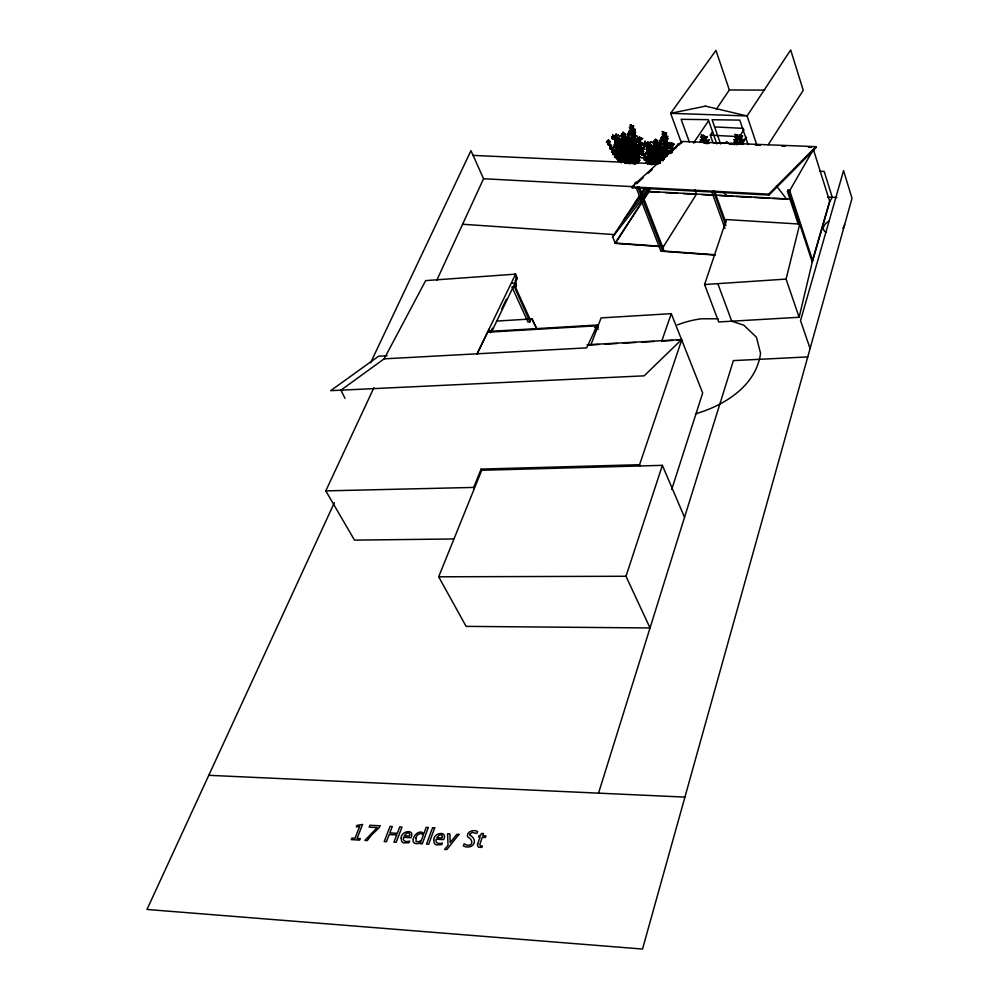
<?xml version="1.0" encoding="UTF-8"?>
<svg xmlns="http://www.w3.org/2000/svg" width="999" height="999" viewBox="0 0 999 999"><rect width="100%" height="100%" fill="white"/><g stroke="black" fill="none" stroke-linecap="round" stroke-linejoin="round"><path stroke-width="1.5" d="M617.27 155.669C616.433 151.049 620.054 157.555 618.219 157.293L617.719 156.593M630.019 151.998L629.795 154.558L627.909 153.983L627.36 154.907L630.556 162.924M667.095 155.27L667.195 153.809L664.347 156.381L663.486 158.928L664.085 156.331L664.76 155.944L664.51 158.017L666.558 155.657M633.054 153.746L630.769 155.145L631.256 149.388L630.606 149.313M652.122 160.377L651.36 161.601C646.066 157.592 648.638 146.216 647.102 151.761C644.33 149.625 651.585 160.315 652.572 163.249L651.223 163.099M631.855 147.29L630.631 148.339L631.206 146.728L632.13 146.865L631.93 147.977L630.494 147.49L629.37 148.714L631.705 147.877L633.391 145.529L634.115 146.066L633.803 145.267M622.951 155.544L623.001 154.283L623.813 154.82L622.489 155.782L623.326 152.672L622.802 155.182M622.901 161.164L622.852 160.165L622.852 160.939C621.99 162.825 615.284 154.071 614.909 153.484M667.157 155.682L666.907 150.125L667.981 147.889C671.316 148.564 666.408 147.74 666.42 149.6L666.47 150.387M625.711 141.658L625.324 142.57L626.748 141.995L625.087 141.121L624.924 143.819M636.9 149.438C637.924 148.676 637.275 145.03 636.276 147.228M651.51 163.162L651.585 162.013L650.948 163.274M655.332 153.222L656.543 153.809L656.668 153.072L657.454 155.819L656.867 152.622M667.232 155.669L667.906 150.487L666.683 150.162M630.943 153.072L631.206 150.587L630.856 151.261M618.881 159.066L617.857 160.427L618.169 158.167L619.605 158.504L619.305 159.465M616.907 155.095L615.721 156.194C613.349 157.892 619.417 158.004 617.719 156.306L614.984 154.533L614.21 151.786L616.907 155.095L615.921 153.209M623.214 146.441L622.951 150.3L623.963 145.217C630.032 144.243 615.721 150.212 622.964 146.316L622.202 143.007M623.613 158.292L623.826 159.241L624.325 157.83L620.978 158.267L622.514 156.393L624.1 157.592M622.19 143.656L623.201 142.969L622.777 141.758L622.19 144.38L621.815 143.057L623.351 141.071L622.414 142.757M632.379 163.287L633.428 160.989L632.692 162.213M633.016 149.201L632.929 148.114L631.555 149.4L634.14 149.862L632.504 147.39L634.203 154.208L634.939 153.097L634.34 149.838L635.127 137.013L632.517 127.123L635.127 137.013L634.365 148.676M624.487 145.492L624.35 147.253L622.427 142.832M648.651 161.064L649.313 159.216L649.562 161.014M630.931 157.018L630.893 157.805L631.705 157.505M615.721 152.997L615.759 151.798L615.009 153.047M657.604 153.047L656.88 153.346M635.651 158.154L637.936 156.031L639.123 143.232L640.509 138.636L638.074 156.069L635.826 158.179M619.88 143.244L627.434 160.489L625.986 160.677L626.685 159.278M626.498 159.403L613.361 137.125L626.535 159.228L627.01 158.067M635.264 157.605L635.514 155.282M639.023 154.258L637.15 155.794L637.499 156.818L637.924 156.294L636.625 155.694L634.989 156.855L637.437 156.893L639.36 154.383M634.215 151.91L636.763 150.812L634.652 151.299M661.363 157.055L661.251 158.466L659.502 158.329M627.747 162.475L627.697 161.239L626.81 162.8L627.672 163.212L628.234 161.888L629.47 163.499M621.69 158.366L621.79 157.03M634.39 160.739L634.153 163.811L633.304 161.963L634.19 161.701L635.339 163.761M634.353 163.848L634.59 160.777M621.515 159.291L622.352 156.593L622.464 160.252L621.515 159.291L620.928 160.127L623.376 161.776L620.791 158.429M633.441 154.133L635.177 152.56L633.441 154.133L633.141 156.681L626.011 149.375M630.731 146.191L629.657 145.205L629.632 146.453L630.094 147.04L630.731 146.191L624.387 134.203L630.993 146.216M640.147 144.218L640.559 142.195L637.974 162.475L636.613 150.774L637.237 158.341M625.649 143.669L625.736 142.782M653.171 163.749L653.221 161.551L654.507 162.35M665.272 155.419C667.082 148.764 662.936 136.401 663.511 132.268C662.787 138.824 667.257 148.464 665.709 156.131M633.428 158.029L631.081 159.478L631.668 158.704L633.816 158.891L631.917 159.49L632.142 160.652L633.428 159.216M634.964 163.549L635.489 162.575M618.206 155.682L618.294 154.383L617.182 156.031C618.493 158.729 618.431 151.823 617.27 154.52L617.32 155.357M621.178 142.82L620.679 146.054L620.292 143.381M626.873 150.1L626.073 150.837M627.072 159.39L626.922 156.806L625.736 159.141L626.685 160.402M652.097 158.366C652.709 154.208 653.309 161.426 651.523 158.179A1.773 1.436 87.8 0 1 653.184 157.293L654.083 158.366L652.871 158.454M621.49 162.537L622.602 160.777L623.863 160.926L623.051 161.314M631.58 162.3L632.417 160.377L631.393 162.025M624.862 142.557L624.7 144.056M619.667 157.667L618.393 157.33L617.807 154.171L619.667 157.667L619.417 155.869M631.031 162.462C630.044 160.564 630.856 163.799 630.444 159.166L632.017 158.142M633.553 135.127L633.029 136.688L631.518 135.589L633.229 136.376L632.292 135.377L632.754 133.304M647.677 153.259L649.375 151.086L647.901 153.821M657.155 149.188L657.242 146.591L655.981 149.138L657.08 149.6L656.455 147.889L657.005 149.775M623.938 136.151L623.413 139.385L623.089 136.538M635.888 159.253L636.425 158.604L637.674 159.191L634.952 158.716L636.101 158.416L637.537 159.603L636.962 159.353M621.141 162.362L621.902 160.427L620.903 162.7M670.341 152.959L672.464 144.418L670.192 152.934M649.937 161.526L650.062 160.315L648.801 161.276M650.386 162.637L649.313 162.25M662.687 159.39L663.511 158.766L662.187 159.803M631.892 153.134L632.554 151.061M666.857 151.061L666.982 149.525L665.734 149.251L665.996 150.999L664.66 149.326L665.184 150.15M631.917 153.471L632.854 151.174M652.247 163.799L653.221 161.551A1.661 1.623 -69.8 0 0 651.698 163.024L653.92 162.6M655.044 149.363L653.621 147.502L655.057 149.288M619.88 143.194L619.605 144.843L619.155 143.357L620.267 142.145L619.88 143.194L618.094 141.895L619.755 143.769L626.66 159.078M655.144 144.618L653.596 144.281L654.969 143.943M659.265 160.302L660.114 158.816L660.189 160.389M637.961 162.437C642.07 159.378 634.802 152.947 639.073 157.392M633.279 153.784L633.803 151.386M737.549 143.644L739.847 141.496L737.287 143.369M655.319 143.781L655.769 141.808L654.457 143.756L655.032 145.18L655.119 144.53M634.003 158.379L631.892 156.893L634.228 157.667L634.765 155.881L633.803 155.832M631.643 146.99L630.519 149.475L630.931 146.416L632.979 147.415L634.402 146.329M655.144 152.81L654.57 155.944L654.47 153.047M635.476 155.12L634.103 157.53L632.717 157.53L633.116 156.294M634.49 153.921C635.876 149.7 634.952 138.599 634.989 143.569M660.289 160.851L658.004 154.046M658.541 154.483L658.241 156.006L657.779 155.457M703.246 139.435L703.308 140.709L705.194 138.162L703.908 138.661M799.125 317.27L786.063 279.096L799.737 224.076L726.41 219.568L704.595 284.528L718.693 321.953L799.125 317.27L812.249 262.113L829.757 201.611L832.242 197.265L824.175 171.466L819.517 171.254M627.072 149.126L627.747 146.653L626.723 147.477M634.39 153.983L635.277 144.206L634.989 145.292M633.89 151.411L632.654 156.431L626.823 151.423L627.622 152.822L628.221 151.611L625.936 149.525M619.954 142.632L621.865 141.646L622.09 139.748L619.567 142.495L619.842 143.819M666.158 154.271C667.769 148.951 668.169 134.003 663.636 132.392C668.069 138.199 668.094 147.215 666.096 154.221L666.608 154.183M670.566 151.811L668.481 150.999L670.466 152.123L672.901 150.812L671.128 151.336M625.599 149.35C622.989 151.149 627.834 149.538 628.096 146.791L626.86 147.29L627.622 151.698M660.314 162.949L658.553 160.14L657.454 161.738L659.615 159.603L661.4 160.015L659.065 160.602L655.519 151.673L655.906 149.875L655.681 151.948L656.518 152.922L655.531 151.935L660.526 162.849M623.501 138.724L623.314 139.373L622.002 138.474L623.351 138.137M635.289 162.8L635.227 159.765C632.704 157.705 631.131 140.772 626.361 145.404L625.399 147.003M628.908 163.486L630.269 163.062M636.513 150.125L635.439 152.835L635.064 152.198C633.416 149.9 637.524 153.709 635.052 151.261M618.868 159.39L618.593 160.827L619.368 159.228M629.907 153.259L629.108 153.796L630.094 153.684M812.587 260.24L829.657 201.261L813.373 149.45L814.235 149.488M635.751 163.761L635.439 159.665L629.308 145.18L630.282 143.531L632.504 143.544L629.682 144.093L629.333 145.529L626.922 144.505L628.958 144.268M660.439 146.041L660.014 147.627L659.652 146.491M634.178 154.608C628.346 151.586 636.013 152.497 634.715 155.769C633.99 155.707 639.872 157.592 634.627 155.782L633.666 154.37L636.625 152.148L635.239 153.996M625.711 147.802L626.311 146.091L628.034 145.08M632.991 149.35L635.127 149.675L631.93 148.476L632.629 151.224L633.678 152.51L634.028 151.786M636.5 162.437C637.824 158.716 633.066 163.287 637.062 163.299M812.249 262.113L789.098 191.733L813.373 149.45M598.538 793.144L733.391 360.614L807.754 356.918M798.076 223.739L787.499 191.658L787.961 190.135L789.56 190.222L812.699 260.589M633.728 138.561L633.004 138.898L632.192 136.763L633.553 137.675M648.051 161.189L647.602 158.666L647.215 160.364M653.558 162.525L653.933 161.326M633.865 158.391L632.317 158.766L633.503 157.705L634.914 158.379L632.592 158.991C636.863 159.166 635.289 162.7 634.465 160.302L635.077 159.316L633.304 158.466M671.715 489.46L702.684 392.957L671.278 313.649L601.086 317.907L590.871 344.917M481.73 470.279L438.673 576.798L466.108 626.373L650.037 627.959L625.986 576.261L662.374 465.347L481.73 470.279L481.118 469.08L639.572 464.71L640.109 465.946M631.256 149.388L630.219 150.399L632.467 150.374M669.992 153.471L670.741 152.635M627.397 162.35L627.996 160.727M639.572 464.71L681.73 339.947L677.122 340.197M671.278 313.649L661.775 341.034L672.527 340.447M655.868 161.226L656.855 159.54L655.806 161.626M635.601 161.363L635.589 163.499M656.48 153.534L655.369 153.334M658.016 156.781L657.841 154.845M658.903 153.297L659.352 152.21L658.291 153.009M632.542 154.208L632.779 156.281M594.492 327.497L597.739 327.31L597.352 325.025L487.999 331.493L477.122 353.796M636.413 152.385L638.049 152.747M621.853 158.167L622.19 157.293M632.242 154.071L632.817 156.344M654.32 152.347L652.859 153.247L653.458 154.445L654.033 153.072M634.427 148.776L635.052 147.69L635.239 150.537L634.14 151.136L634.078 152.51M660.801 144.98L662.2 143.369L661.65 145.842L661.013 144.518L660.039 145.504M474.313 488.611L473.701 487.425L481.118 469.08M511.913 286.888L527.947 321.978L529.945 321.853L530.569 320.329L515.222 286.638M653.271 163.599L654.033 162.263M624.5 147.377L622.951 145.779L623.838 147.652M656.718 152.697L660.464 149.688L658.366 150.037L657.829 151.586M514.16 286.226L529.945 321.853M515.409 283.067L515.709 282.38L516.471 285.402L515.409 283.067L512.325 283.279M515.896 286.763L515.122 283.753L515.896 286.763L512.812 286.975M620.679 153.222L621.028 152.323L619.38 153.896L619.492 155.345L620.129 154.333M487.999 331.493L487.699 332.205L597.077 325.761M666.271 150.549C667.344 149.425 664.26 149.65 665.521 150.449M618.506 158.167L617.931 155.969L619.368 154.583L619.155 155.419M615.871 155.644L615.571 157.929L616.945 155.794L615.459 156.743L615.958 155.544M652.235 158.816L652.597 157.929L650.886 159.44L650.973 160.814L649.175 161.338M623.001 148.651L621.54 150.637L621.303 149.238L622.889 148.039M334.353 502.684L146.99 909.465L642.519 949.05L852.01 198.314L843.568 170.629L800.536 320.592L810.089 348.526M436.813 280.22L483.553 178.734L470.966 150.649L370.617 362.724M621.977 159.478L621.89 157.68M453.558 538.973L354.495 540.122L325.786 490.884L373.901 387.749M636.45 159.578L636.663 158.491L634.702 157.467L637.25 156.681L635.776 157.942M629.982 163.411L631.106 162.887M491.108 330.981L492.445 328.209M501.76 308.866L506.418 299.188M515.072 281.219L516.396 278.459L514.697 274.213L515.609 274.138L517.307 278.384L491.433 332.168M476.898 354.27L515.609 274.138L425.674 280.607L384.165 358.828L340.921 390.172L345.03 398.389M637 152.323L636.85 153.272L638.798 151.423L636.525 151.299L638.686 151.373L637.674 151.773M742.819 144.193L741.495 142.407L742.906 140.921L743.406 142.869L741.308 143.806L741.608 144.393M627.36 154.283C628.109 155.057 629.32 158.004 627.484 155.657M650.998 159.091L651.847 159.178M628.109 155.07L631.018 154.932L630.719 153.921M623.938 156.618L624.65 155.507L623.913 156.044M668.131 152.909L668.768 152.035L669.243 152.847M655.769 161.264L655.806 160.951M624.275 158.641L623.651 159.64L622.489 158.179L621.203 158.217C618.968 160.302 620.229 155.981 621.703 158.029L620.766 159.64L623.014 158.541C625.549 157.218 622.352 152.11 625.599 151.848L626.623 153.034L623.613 152.248L625.324 151.149M624.512 156.231L625.574 154.47L624.537 156.581M652.135 149.513L653.059 148.264L652.472 152.06L651.872 150.724M620.654 147.352L620.204 148.701L621.291 147.377M676.098 147.852L678.246 144.106L680.144 144.181M649.425 164.173L651.785 164.385L643.955 159.078L645.629 158.991L646.428 160.077M656.368 150.312L657.854 148.302L656.093 149.962M624.437 144.218L625.624 142.67L628.209 141.708L629.195 138.586L627.872 140.609L628.246 141.783L626.785 141.296L625.337 143.569M625.424 147.14L625.973 146.453L625.349 147.59L623.413 143.506L625.149 147.777M665.871 144.156L666.308 143.357L665.297 143.344L664.76 144.63L663.935 142.545L665.471 144.293M633.503 153.659L634.028 152.797M629.17 150.05L628.758 151.336L629.395 150.487M638.074 156.069L645.729 144.318L644.817 141.633L645.342 144.68L647.327 145.604L645.342 144.68L637.936 156.031M657.417 163.074L658.329 161.975L658.641 163.099M623.751 149.251L623.476 150.2L624.949 149.962M629.295 149.563L629.807 148.689L627.697 150.05L627.647 151.636L628.521 150.649M634.989 161.388L634.815 160.215A2.223 1.748 -77 0 1 635.464 157.867L636.051 159.803L635.102 160.789L633.828 160.564L633.166 162.575L634.502 161.563M662.374 248.326L696.54 194.031L694.967 189.748M662.499 248.651L663.523 246.491L615.172 243.069L642.007 201.761M703.671 142.382L705.481 141.096L703.558 142.245M633.703 156.106L634.29 155.17M734.74 144.493L737.824 143.332L736.463 144.43M651.66 159.877L650.973 160.814L649.575 160.265L648.276 161.076M656.168 145.479L657.429 144.468L658.678 145.067L656.78 145.904M768.194 144.755L803.246 90.322L790.684 49.95L747.09 115.959L756.792 144.855M649.775 187.912L644.168 196.541L649.425 188.898M679.308 144.942L678.246 144.106L675.461 147.927M643.681 199.176L648.713 191.433L791.233 199.176M659.128 246.491L615.309 243.394L642.22 201.935M643.88 199.388L648.838 191.758L659.103 192.308M615.309 243.394L612.662 236.888L639.572 195.617M641.208 193.107L644.48 188.087M632.779 151.361L633.716 149.313L631.83 150.974L633.716 151.673A2.248 1.586 0.7 0 0 633.104 151.249M742.719 143.107L746.59 137.213M634.64 183.679L635.589 182.218L637.687 182.755M729.745 143.606L741.957 144.281L739.36 136.676L744.005 129.608M626.56 155.469L625.724 156.918L625.511 156.319C628.983 153.047 625.511 153.484 627.946 156.643L627.672 154.246M636.887 160.215L637.262 159.515L636.176 159.328M637.1 161.638L636.9 160.727M634.877 147.69L634.477 148.289C634.265 146.279 631.343 134.003 633.778 143.918L634.215 143.444L633.716 144.593C629.795 143.169 635.764 147.278 634.552 145.305M725.174 143.357L712.961 142.682L710.301 135.14L712.649 131.643M656.668 145.966L655.993 147.39L655.257 146.416L653.009 146.304M693.568 142.969L708.403 120.979M716.258 109.341L729.357 89.947L715.946 50.412L670.641 113.324L681.555 143.219M635.764 157.105L636.875 154.932L636.101 154.92M634.065 155.345L630.144 160.277M636.7 159.428L638.948 158.454L637.05 159.453M625.998 150.449L625.799 150.175C630.182 146.516 626.136 152.947 625.174 148.776C625.187 151.536 627.297 153.359 626.173 150.899L626.011 148.951M635.164 144.867L636.513 144.755L634.402 144.942L634.128 146.041L636.176 142.27L634.939 142.857L635.152 140.797L633.254 138.724C631.743 143.981 638.523 139.361 634.078 140.896L634.502 142.358M634.178 155.257L630.406 160.14L630.806 162.8M665.821 152.385L665.147 153.971L665.883 154.345L663.673 153.409L662.112 154.92L660.839 147.765L661.85 139.236L660.888 137.725L660.876 147.665L663.561 158.928M627.01 148.876L627.634 149.163C629.545 146.279 621.79 146.828 624.924 148.239L627.559 148.014L625.037 148.839L627.459 155.132L625.761 156.131L626.298 154.558L631.031 154.071C631.818 156.793 637.524 153.209 634.153 154.121L633.678 155.232L632.529 153.596L630.881 153.334L631.031 154.121M616.808 155.544L618.081 154.733L619.405 155.345M703.021 142.27L704.07 142.482M707.442 143.644L708.303 141.783L707.754 140.996L706.38 143.307M634.802 147.452L633.791 148.501L634.74 149.925M674.487 148.951L678.246 144.106M634.665 203.147L645.878 188.724M623.738 219.905L648.301 188.374M612.662 236.888L650.474 188.461M631.917 158.254L630.307 159.765L631.53 160.052L631.555 158.804L630.219 158.978L630.831 162.5M635.726 156.943L636.338 156.156M638.324 153.022L636.962 155.282C634.365 150.886 645.192 155.07 639.86 152.697L639.323 153.571L638.411 152.422L636.675 152.273L638.061 153.322L636.65 152.298M666.87 150.949C668.219 145.767 667.856 149.675 666.808 150.824C670.104 152.934 659.627 150.125 665.122 150.699M632.779 144.343C630.893 144.143 635.239 143.431 632.092 144.306L629.757 142.233L632.08 144.256M664.285 151.261L663.448 153.309L664.535 151.373L666.321 153.546L666.171 151.648M652.534 164.41L654.77 164.286M631.056 156.793L630.282 157.967L630.456 156.643L632.642 155.869L631.555 156.344M624.987 151.061L624.088 152.66L624.4 151.773L625.486 151.935L626.485 153.346L624.175 152.56C621.703 155.394 626.61 158.304 624.475 158.966L624.15 158.217M633.965 160.464L633.391 161.551L636.613 160.964L636.076 160.327M656.555 156.581L655.606 158.117L656.83 156.581M665.022 150.712L665.746 150.25L663.935 150.137M634.702 154.808L635.576 154.246L636.613 155.295L634.702 154.708M634.04 153.222L631.73 152.66L631.006 154.308M666.495 154.907L666.882 154.133L665.659 153.571L665.471 155.382L666.595 155.382M628.558 163.399L628.433 162.712L627.185 163.149M668.306 153.484C663.836 154.895 672.964 152.622 667.707 152.835M663.448 158.217L662.449 160.627M658.491 162.987L657.841 163.661L659.103 162.313L660.177 162.687M658.766 162.974L659.253 162.475L659.765 163.661M657.467 154.907L659.752 154.395L657.467 154.907L663.136 160.689M633.254 149.201L634.702 147.939M613.511 153.834L612.874 154.695L614.722 154.096C612.549 150.637 611.575 154.52 614.535 153.946L622.802 161.039M633.141 153.546L633.791 152.884M666.595 154.658C663.973 154.133 667.382 138.549 664.997 145.08L666.982 148.726L667.182 146.841L665.933 145.092M649.5 164.36L649.812 162.05L651.348 160.777L650.861 163.124L648.975 163.012M631.855 186.875L768.693 194.156L815.883 146.653L816.171 147.54L768.993 195.067L632.192 187.75L631.855 186.875L681.88 141.458L815.883 146.653M635.289 151.786L636.95 153.209L635.801 152.073M633.378 148.926L634.802 147.765M633.354 163.287L635.152 163.149M634.303 161.626L635.352 162.088L634.852 160.389L632.854 159.428L634.765 161.239M656.168 163.162L657.155 162.325L655.556 162.7M658.965 158.441L655.993 160.027M624.812 158.004C627.322 156.169 622.689 157.967 625.287 159.715L626.435 159.803L624.924 157.28M624.213 145.33L624.475 146.004L623.676 143.868L623.413 145.142C624.412 152.585 626.435 143.369 624.949 149.263L624.7 146.191L626.86 147.54M632.192 187.75L634.377 185.764M636.563 183.779L643.331 177.622M647.851 173.514L652.372 169.405M660.351 158.067L658.578 158.204C658.241 160.14 661.076 156.718 660.464 159.053L661.026 159.453C662.275 155.844 659.914 160.602 660.614 157.68L658.978 156.618L658.304 157.492M631.805 156.406L631.917 157.405M659.615 160.377L662.537 160.177L662.837 156.056L662.087 158.829L662.674 160.127L659.877 160.564M650.824 164.261L650.824 163.361M623.813 147.527L623.526 148.027M662.986 159.415L663.111 160.177M666.857 146.541L667.607 145.954L665.721 146.441M633.841 132.068C632.467 135.052 631.73 133.491 634.103 132.055M661.837 159.403L663.448 159.141M735.014 143.369L735.426 143.057C732.205 138.686 737.075 144.243 735.089 143.369M628.234 154.345L628.708 153.634L628.833 154.645M626.148 163.299L626.785 162.825M652.971 153.197L651.673 154.258L653.021 152.635M639.697 152.485L639.06 151.836L638.049 152.647L639.16 152.797M630.319 163.262L632.467 163.274M617.919 158.766L616.883 159.365L616.845 158.142L618.993 157.118L619.48 155.195L619.68 156.905M635.052 154.982L636.4 153.883L634.328 154.208M629.87 151.111L628.92 153.122L629.657 154.42L628.508 154.72M658.091 153.147C659.989 151.373 659.352 156.593 657.866 154.695M657.055 155.931C655.744 157.979 658.94 155.257 657.055 155.931L654.245 155.732L656.768 155.444M654.045 160.315L652.609 162.188L652.921 163.561M666.583 153.684L664.685 155.607C656.543 153.322 665.571 158.304 666.708 153.546M657.904 151.586L655.606 152.048C657.667 156.905 655.856 146.978 655.844 152.822M658.678 153.172L659.952 152.685L658.004 155.582M661.713 154.97C662.225 153.908 658.89 153.609 662.037 154.558M616.982 156.556L616.995 155.694M633.741 157.455L634.64 156.943L634.103 154.395L632.754 153.022L632.929 156.094L631.668 153.971M634.365 145.954L634.552 147.939L633.578 147.502L633.403 149.35L634.852 148.164L632.729 145.617M631.818 156.169L632.642 155.869M661.788 153.409L660.801 153.971L662.025 152.859M635.963 162.712L635.302 162.188L636.313 161.85A2.785 2.285 -81.2 0 1 637.649 163.499M635.027 145.205L636.4 145.267L634.278 146.566M649.949 164.061L651.348 164.323M652.822 163.861C650.873 165.534 651.198 162.225 652.896 163.212M657.442 145.367L656.355 145.941L657.105 144.73C659.515 146.441 660.389 139.261 658.628 144.78L657.442 145.367L658.079 145.33M667.07 148.501L668.081 148.114L667.032 148.127M619.53 136.189L622.127 136.688L623.314 133.878L622.24 136.688L619.892 136.026M659.839 157.567L662.599 156.731C658.478 158.791 663.224 157.143 661.163 157.168L664.073 157.892L661.862 156.568M654.832 152.372L652.734 154.433L655.332 152.36L653.209 152.997L653.046 153.858L655.169 152.273M667.17 151.349C673.438 149.875 664.085 150.824 666.483 154.221C668.156 151.86 666.158 151.361 665.933 151.436M633.89 158.267L632.542 158.878L632.529 158.229M623.801 146.403L626.311 145.292L625.212 144.917L623.925 146.129L626.048 146.341M665.933 151.623L665.496 151.024M657.579 158.154L656.181 158.504L657.504 157.817L658.478 158.903L656.755 158.666L656.293 160.115L655.631 159.678M623.738 157.417C621.016 157.979 626.972 159.465 625.736 158.104M651.96 164.61C647.277 161.9 648.276 159.016 646.291 163.037L646.553 161.413L648.351 160.851L647.664 160.102L647.165 161.001L645.591 160.589L644.592 159.902L645.429 159.428L651.798 164.548M696.016 413.711C724.937 405.107 756.081 385.726 760.564 353.371L756.43 337.212L743.843 325.212L731.755 321.191L717.819 283.641M622.964 156.893L620.179 157.542L620.679 156.406L622.652 156.106M629.944 152.285L627.797 153.259L628.309 151.848L630.956 151.798M628.234 157.355L629.17 157.143L627.884 157.43M621.366 140.434L624.662 140.31L624.2 139.635L622.077 139.336L621.353 140.197L623.651 140.672L623.913 142.158M634.69 146.915L633.753 147.877L634.028 149.488M660.376 157.78L661.912 157.305M627.409 158.404L629.857 158.416L627.26 158.579M634.178 155.407L632.479 154.033L634.09 155.195M622.015 154.758L621.366 154.957L623.176 154.071L624.762 154.945L623.9 154.595M646.64 160.402C647.427 158.766 645.029 160.702 647.29 161.051L647.489 159.59L646.016 157.892L646.191 159.428M634.24 146.478L635.514 146.254M656.443 154.895L655.269 156.094L656.743 155.819M664.048 158.267L663.061 159.041M627.072 154.47L626.535 154.845M651.885 159.778L650.249 160.09L652.085 159.041L654.982 162.562M620.167 153.958L618.556 154.271L620.367 153.222M665.259 145.504L666.67 154.545M640.147 154.033L641.758 153.908L639.472 153.871M657.592 156.256L657.979 155.906M657.554 151.598L656.306 152.21C655.731 153.958 660.401 151.473 657.554 151.598L657.991 151.948M731.68 144.43L732.529 144.256M656.718 157.567L655.619 157.954L656.755 157.692M630.269 151.236L628.359 152.273L630.481 152.123M631.68 153.072L630.781 151.299L633.416 153.234M625.386 152.397L624.275 152.76L625.374 152.46M623.314 161.314L622.964 158.479L625.386 162.812L626.535 162.7L625.911 159.69L628.296 162.949M629.695 144.843L629.058 144.955L629.957 146.516L632.28 148.227C635.114 146.928 631.356 147.827 632.267 148.351L631.593 146.104L629.695 144.843L630.044 147.103C628.508 147.39 631.156 145.267 629.969 147.065L628.783 144.98M704.907 143.357L706.043 143.419M654.607 159.415L652.822 160.364L655.356 159.952M628.895 155.419L627.921 155.232M646.153 159.64L644.23 160.177L646.39 159.191M635.714 154.845L636.925 155.469L635.177 156.656L635.214 155.469L636.176 157.792L636.026 154.733M616.221 155.32L614.909 155.744L615.509 156.606M655.781 145.829L655.207 145.879C655.356 146.89 657.504 149.975 657.804 148.039L656.355 146.029M516.396 278.459L517.307 278.384M704.595 284.528L786.063 279.096M625.699 150.374L626.66 150.624L626.448 149.813M496.466 321.091L532.03 318.906L536.75 328.646M659.253 162.3L658.341 162.537L659.864 163.337M595.429 329.22L598.488 329.033M387.125 355.744L378.596 356.206L330.657 390.659L644.13 375.836L681.593 339.598L587.012 344.78M587.762 345.092L598.588 344.505M604.745 344.156L617.082 343.481M623.239 343.144L635.576 342.47M641.733 342.133L654.07 341.458M384.153 358.853L586.638 347.864L597.352 325.025L598.289 327.21M663.885 157.742L663.199 157.78L664.647 157.367M662.874 156.169L665.122 156.743M635.077 146.341L633.129 147.415L631.605 146.491M618.781 158.829L619.705 158.466L618.593 157.293M325.786 490.884L473.701 487.425M651.473 155.919C647.789 156.219 654.77 156.331 652.372 156.181M633.054 145.529L628.346 141.059L630.656 143.007L634.889 156.806M438.673 576.798L625.986 576.261M718.194 318.818L701.51 318.768A70.742 45.18 -21.5 0 0 677.322 324.912M729.357 89.947L764.759 90.122M729.745 144.181L737.387 144.343M636.026 161.938L638.286 161.9L637.175 161.014M704.345 143.182L709.003 143.369M729.195 144.156L733.853 144.331M755.594 145.18L760.251 145.367M781.992 146.204L785.102 146.329M808.403 147.24L811.5 147.365M633.628 157.218L634.577 157.255M473.076 155.382L657.954 163.848M208.779 775.311L684.914 797.102M626.673 148.464L628.046 148.926L625.399 146.616L624.25 146.678L624.587 147.265M715.784 126.973L743.256 128.359M787.499 191.658L789.098 191.733M710.301 135.14L739.36 136.676M483.553 178.734L632.991 186.676M827.572 197.015L836.8 197.515M665.109 192.645L677.135 193.294M683.141 193.619L695.154 194.281M701.498 194.618L713.398 195.267M719.342 195.592L732.929 196.328M736.013 196.503L751.385 197.34M754.457 197.502L769.829 198.339M772.901 198.514L786.625 198.926M625.874 149.887L626.048 149.113M647.14 162.375L648.001 162.425M666.907 151.373L667.17 152.447C669.093 151.636 663.711 154.333 665.596 152.772C669.667 152.847 661.301 149.613 666.895 151.748M462.587 224.251L614.547 234.59M714.972 254.757L662.674 250.974L663.598 249.525L639.372 187.113M715.097 255.082L660.913 251.174L636.313 187.974M623.975 147.352L624.974 147.34M626.96 163.012L626.473 160.602L627.584 162.1L626.148 162.1L625.973 163.249M627.921 162.65L628.259 163.511M624.625 150.849C621.703 150.712 628.783 152.772 626.261 148.901M665.796 155.07L663.786 155.032L664.785 157.442M656.755 155.919L655.406 155.357A1.923 1.486 86.9 0 1 657.205 154.608M656.805 154.345L654.919 153.883L656.892 153.796M624.725 149.638L622.377 149.7L624.875 149.45M657.667 155.507L659.802 156.793L657.642 155.707M629.42 143.868L626.86 142.632L627.784 142.133L629.345 143.119M654.72 150.737L652.197 150.524L654.832 150.787M657.392 153.297C656.081 154.907 655.569 152.735 657.03 154.058M633.878 149.251L632.055 149.45M665.996 154.308L664.51 153.396L665.434 155.519M727.247 143.307L726.31 141.546L728.383 143.307M637.986 157.243L636.912 156.593L638.523 157.842M623.588 146.241C618.681 139.336 629.12 148.751 620.604 144.768L623.214 145.067M624.725 163.212L626.111 161.838L626.648 162.375M665.746 156.006L663.473 155.27L664.685 154.321L664.56 155.669C660.951 154.408 667.919 152.36 664.16 154.183L664.323 155.132C665.459 152.797 662.637 153.496 664.76 154.62L665.471 155.931M659.427 160.352L657.192 159.94L659.989 160.077M622.002 160.502L622.152 159.303M636.65 151.461L635.851 150.824M665.259 156.019L664.16 155.769L664.797 157.18M652.297 160.614L653.508 160.827L651.298 158.416L651.473 159.84M647.889 161.139L648.651 161.476M626.66 152.547L628.359 152.61L626.673 152.647C625.536 153.846 628.658 153.172 627.26 152.959M633.591 153.434L635.876 155.557L635.239 154.982M632.966 144.468L631.331 143.981L630.619 145.854L629.894 145.017L630.856 143.544L634.952 156.693M620.654 154.945L622.827 155.457L621.878 153.559L619.605 153.047C620.491 156.806 623.026 153.172 622.002 155.307C622.377 155.107 617.332 150.287 620.654 154.945L620.441 156.631L615.134 145.767L613.836 144.88L615.234 145.592L619.592 155.607M622.852 143.319L623.388 143.581C624.45 138.836 623.151 145.979 622.739 141.796M637.412 148.489L638.311 149.051L636.838 147.864M635.888 153.471C639.235 157.405 639.435 154.458 637.787 155.532M653.446 147.003L655.456 147.79L655.844 147.003M633.678 143.606C630.282 143.182 633.291 142.195 633.778 143.931M634.964 145.492L636.263 147.715L635.789 147.04M663.86 157.367L662.387 157.043L664.073 159.253M646.64 162.238L646.915 161.239L646.865 162.2M656.143 162.537L656.967 163.024L645.391 143.781L643.681 143.756L645.429 143.943L656.992 163.137M623.801 145.966L624.512 146.403M624.125 147.64L622.989 146.441M625.187 162.5L626.298 163.524M626.048 148.814L627.185 149.326L626.897 148.064M627.584 150.712L628.084 151.286M620.117 153.297L619.592 155.469L621.253 157.917M665.721 156.194L665.034 155.719L665.971 156.418M634.902 158.641L635.764 159.316L634.353 156.818L633.191 156.568L633.953 157.655M636.113 153.734L637.999 155.619M624.2 146.029L625.461 147.365M733.328 144.306L732.055 143.581L732.492 144.131M672.052 151.736L670.579 150.699L671.94 152.148M649.8 162.725L652.035 164.473M635.064 157.467L633.841 157.78L635.152 159.266C635.801 156.993 632.916 154.47 631.043 156.056L632.292 157.879L632.542 156.443L631.505 155.906L634.065 156.368L634.215 157.18L633.179 153.496M665.559 154.046L663.598 152.485L665.896 154.683M634.602 162.974C630.931 160.677 637.062 163.786 634.602 162.974L633.491 158.891M622.827 157.18L624.088 157.792L624.075 157.068M663.249 160.452L657.454 155.007M742.245 144.53L740.409 143.344L739.822 144.093M657.28 164.023L655.781 164.073L655.806 163.162M626.061 162.65L622.09 159.141L626.048 162.874M648.388 161.239L639.585 147.84L640.796 148.189L639.997 148.152L642.469 152.76L648.351 161.376M624 162.313L615.297 154.395L623.826 162.25M633.428 144.418L633.016 143.806L633.616 144.755M734.228 144.543L733.066 143.431L733.803 143.107L734.802 144.405M632.754 156.756L630.631 155.657L632.042 157.954M694.954 142.57L693.456 141.708L693.793 142.57M637.162 149.101C637.574 153.022 642.045 147.49 638.274 149.862L638.124 150.824L636.538 148.601M666.882 153.908L665.596 153.396L665.871 155.482M657.966 156.531L658.678 159.353L657.479 156.893M630.619 149.288L628.496 148.127L630.456 149.463M628.246 161.538L630.232 163.761M665.734 154.758C665.059 151.973 663.124 156.231 662.886 154.171C663.773 147.078 659.415 158.154 663.561 159.078M737.062 143.144L734.427 141.146L737.449 143.219M626.098 150.612L626.897 153.634L625.624 150.986M703.109 142.532L700.911 140.747L703.483 142.545M633.953 149.126L632.829 147.877L633.841 148.202M664.51 157.655L662.824 156.531L663.698 158.666M656.443 153.247L656.967 153.871M652.559 159.528L655.132 162.637M723.85 192.407L726.673 195.667M655.082 161.376L653.246 159.828L654.32 162.562M620.866 153.746L627.31 161.913M624.313 147.203L615.796 136.626L624.263 147.34M627.122 161.85L620.741 153.671L620.903 150.737L620.516 153.184M776.423 185.876L786.737 199.263M657.167 164.41L652.347 159.303A1.361 1.311 -88.9 0 0 651.186 160.664L653.546 159.765L656.98 164.36M628.433 162.837L621.778 153.821L619.63 153.646L619.305 154.608L621.653 153.746L628.209 162.8M637.599 152.023L638.898 154.595L637.861 152.447M651.061 160.926L652.584 163.112M655.007 152.21C651.985 148.814 656.58 149.925 654.233 150.212L654.27 148.376L654.82 150.499M616.221 155.507L615.646 154.096M668.019 153.259L667.906 152.248M634.827 145.392L635.089 146.728M655.781 161.988L656.58 163.524M623.176 145.192L630.406 160.14M651.61 163.511L650.774 161.089M657.667 164.248L656.48 162.687L656.256 164.286M658.004 155.182C655.694 154.708 659.74 162.138 658.004 155.182L658.079 155.919M615.184 154.283L607.067 140.822L615.197 154.133M632.679 163.337L631.143 161.726L631.268 163.074M651.286 163.411L650.761 161.863M664.647 155.444L656.455 140.672L664.46 155.469M635.539 156.556L634.515 155.494L635.751 157.767M536.675 328.946L532.03 318.906M627.497 154.87L621.066 140.397L627.335 154.932M671.89 152.81L670.591 150.999L671.453 152.785M659.165 160.414L653.334 147.14L659.003 160.489M626.523 150.399L632.33 161.875L622.177 136.526L624.999 143.406M656.83 161.501L651.373 148.639L649.987 148.177L651.648 149.975L652.285 148.339L651.211 149.538L656.793 161.701M657.817 155.856L659.527 159.715M626.373 150.549L632.18 162.025L626.161 146.104M656.892 149.375L653.87 142.495L656.743 149.488M658.104 152.135L659.914 156.269M657.929 152.235L660.901 159.103M633.291 158.841L633.878 160.227M631.83 163.524L631.243 161.089L633.016 163.761M662.374 465.347L684.527 517.332M488.948 329.22L490.397 332.667M488.648 329.932L489.597 332.192M663.673 156.581L661.837 152.023L662.762 149.251L660.514 147.465C662.1 150.749 663.261 148.014 661.475 150.462L662.212 151.336L662.537 150.562L662.337 151.448C659.989 150.849 664.248 151.236 661.775 152.66L660.339 150.05L661.962 151.373L661.725 152.697L661.45 151.011L663.498 151.985L664.173 154.058L661.026 151.024L663.548 152.073L664.248 147.852L662.961 150.399L663.573 151.985L661.001 151.411C656.718 150.337 666.221 153.958 663.511 156.643M650.149 161.638L649.025 159.565L648.95 161.101M637.674 186.638L662.812 251.311M631.643 152.672L632.604 155.245M701.298 142.333L700.224 140.909L700.461 142.395M631.655 152.522L632.592 155.07M681.88 141.458L682.192 142.32M689.322 141.945L681.131 119.306L708.316 119.68L716.832 143.918M711.862 191.995L724.987 228.471M714.385 190.622L725.911 222.74M713.348 190.647L725.936 225.687M669.28 153.122L668.98 151.211L670.416 153.534M720.591 143.993L712.1 119.73L739.784 120.105L748.076 144.568M768.693 194.156L768.993 195.067M787.961 190.135L788.923 193.057M635.551 160.315L635.239 159.003M626.885 147.352L625.099 140.871L621.615 133.766L625.187 140.709L627.709 151.548M667.382 154.071L667.507 155.619M633.016 157.792L634.452 163.199M624.4 161.726L623.576 159.328L623.626 161.126M738.361 144.443L737.137 142.57L736.775 144.68M646.952 159.665L647.315 157.517L646.615 159.228M737.287 141.883L736.151 136.001L737.1 141.883M634.153 141.933C635.526 139.735 627.647 119.081 631.018 126.136C630.519 123.851 633.254 139.535 633.99 141.983M703.308 141.433L701.323 134.765L702.322 135.552L703.146 141.421M634.452 153.759L631.843 142.395L634.29 153.809M630.257 148.714C628.558 122.977 628.121 133.067 630.194 148.814M634.44 147.852L632.504 137.637L633.616 136.101L634.952 136.813C632.954 127.048 632.205 143.182 632.891 138.774L636.7 161.701L634.977 150.874M665.883 156.743L664.173 148.926L665.734 156.793M621.69 154.296L621.803 155.107M665.709 151.199L665.784 151.836M634.715 155.195L635.202 160.477M634.939 158.566L635.002 159.291M634.552 155.257L635.002 160.564M634.727 160.677L634.877 163.399M844.617 224.513A10.977 6.606 -18.1 0 1 842.856 228.222M825.973 232.317A10.977 6.606 -18.1 0 1 829.307 221.041M623.875 159.715L624.038 160.939L624.325 158.117L623.875 159.715M631.006 124.8C630.794 125.649 632.467 127.984 632.654 126.511L631.006 124.8M657.817 156.306L660.152 155.22L657.817 156.306M613.536 149.912C613.96 155.782 614.335 145.904 613.536 149.912M670.816 147.84L670.679 148.651L668.418 146.716L670.816 147.84M632.367 153.147L634.615 152.06L632.092 149.713L633.716 152.46L632.367 153.147M661.251 148.888L661.238 150.025L658.441 148.401L661.188 149.563L662.986 147.09L660.426 147.228L659.627 144.43L657.517 146.666C656.405 144.168 664.947 145.904 659.34 145.042L661.013 146.204L660.876 147.665C660.439 145.255 663.324 147.952 661.251 148.888M654.045 148.401L651.211 149.538L653.646 148.401C654.333 149.975 656.306 145.23 654.045 148.401M661.85 143.644C661.663 145.155 659.577 143.332 661.85 143.644M661.688 151.935L662.287 150.999L661.688 151.935M624.65 159.815L625.961 162.525L624.662 159.84M655.356 148.639L654.67 150.587L654.295 148.801L655.356 148.639M661.363 141.234C661.975 143.819 658.079 138.499 661.001 140.509C661.201 144.106 666.196 137.987 661.725 140.697L661.363 141.321M662.762 153.172C658.828 153.284 661.463 155.095 662.612 154.283C662.774 151.661 658.928 148.576 662.762 153.172M634.003 129.033L632.292 131.693L632.192 130.295L634.003 129.033M620.104 156.955L620.179 159.303L620.104 156.955M623.801 161.388L623.151 162.313L624.263 162.063L623.801 161.388M634.303 149.813L632.966 149.688L634.303 149.813M616.108 154.633L615.571 155.145L614.547 152.098L616.108 154.633M617.394 138.362L615.234 141.196L615.809 138.699L617.419 138.586L616.957 137.025L618.181 134.703L617.394 138.362M634.74 133.916L634.502 134.965C630.719 134.091 638.311 132.83 634.615 131.319L633.778 133.504L634.74 133.916M632.554 156.219L631.793 158.629L632.105 155.107L632.554 156.219M648.913 155.132C647.215 156.968 646.603 150.175 648.913 155.132M619.168 138.087L618.881 140.534L617.956 139.298L618.481 137.862L619.168 138.087M635.938 146.016L635.551 147.802C633.029 148.439 642.494 145.667 635.002 148.052L635.089 145.267L637.087 144.143L634.902 145.629L635.364 144.942L635.938 146.016M656.693 163.037L656.668 163.811L655.294 163.299L653.858 160.377L656.693 163.037M626.698 152.31C626.86 154.345 630.357 150.387 627.035 151.836L626.698 152.31M645.079 155.707C645.379 161.301 646.016 151.873 645.079 155.707M655.893 159.828C656.655 165.085 654.432 160.689 656.118 158.441L655.893 159.828M625.499 161.338C625.536 164.061 627.572 159.34 625.886 160.951L625.499 161.338M628.895 138.536L629.145 140.01L630.232 139.011L630.232 137.238L628.895 138.536M639.223 160.265C638.848 162.862 637.574 157.68 639.223 160.265M615.459 153.958C614.547 155.981 617.232 153.371 615.459 153.958M621.803 142.857C622.052 145.305 624.05 142.957 621.803 142.857M653.821 157.742L653.633 159.69L653.783 156.631L653.821 157.742M640.197 139.573L637.737 137.55L640.197 139.573M668.194 152.298L667.232 154.221L667.369 151.611L668.194 152.298M628.234 158.379L627.272 161.538L626.648 159.815L627.709 157.143L628.234 158.379M621.828 152.772L621.79 153.546L621.141 152.472L621.765 150.387L621.828 152.772M617.619 150.724C619.467 152.472 617.644 155.944 617.544 153.521L618.756 153.646L618.881 151.91L617.807 150.175L617.307 151.998L616.445 149.725L617.594 150.812M629.745 137.3C629.208 138.699 627.909 137.1 629.745 137.3M625.624 158.504L625.087 160.252L624.125 158.504L625.062 158.317L624.4 156.256L622.14 154.633L623.651 157.73L625.624 158.504M654.557 153.846L653.034 156.156L653.334 154.046L654.557 153.846M631.38 129.333C631.58 131.181 633.816 125.961 631.38 129.333M657.33 152.997C658.141 154.52 660.576 152.797 657.33 152.997M617.419 142.645L617.582 144.231L618.618 140.572L617.419 142.645M645.441 143.694L644.967 140.959L645.391 143.781M608.503 139.685L608.166 141.696L608.503 139.685M616.121 134.066L615.846 136.738L615.234 135.664L616.121 134.066M620.679 145.704L618.031 145.467L620.679 145.704M621.815 147.59L621.765 148.476C618.269 147.765 620.117 143.494 621.815 147.59M622.914 152.085L623.076 153.659L624.113 150.025L622.914 152.085M633.291 141.284C631.43 139.198 629.095 139.76 633.291 141.284M660.426 161.576L659.352 161.95L660.426 161.576M609.09 142.358L609.69 144.618L609.677 141.209L609.09 142.358M629.333 159.041L630.132 161.925L629.333 159.041M630.881 144.992L630.744 145.966L629.732 145.692L630.881 144.992M627.472 138.936L628.995 141.683L629.12 140.185L627.472 138.936M649.225 156.493L649.825 158.941C651.635 159.191 647.477 161.463 649.138 159.228L650.561 158.654L650.099 156.493L649.225 156.493M664.897 133.816L666.158 133.029L665.659 136.426L666.533 132.83L664.897 133.816M625.436 158.966L625.399 159.503C624 160.939 626.985 159.166 625.436 158.966M644.442 145.492L644.929 145.991A3.172 1.386 3.3 0 1 647.002 147.028L648.051 148.164L647.802 145.592L647.165 147.365C644.093 147.402 642.007 139.498 644.442 145.492M654.695 159.64L654.894 162.163L655.019 158.404L654.695 159.64M737.412 135.564L736.488 137.912L736.126 135.714L736.925 134.853L737.412 135.564M625.511 135.789C624.113 137.325 625.337 130.869 625.511 135.789M654.195 149.937L654.145 150.624L653.87 149.438L655.481 147.565L654.195 149.937M629.632 132.667C628.87 135.752 628.096 128.172 629.632 132.667M665.746 148.963L663.261 148.626L665.746 148.963M625.711 149.912C624.275 151.586 622.702 145.18 625.711 149.912M667.22 142.345L667.17 143.194L665.858 142.532L664.997 140.272L667.22 142.345M617.419 144.743L616.046 147.615L615.871 146.241L617.419 144.743M657.929 148.189L657.542 149.126L659.04 148.614L657.929 148.189M640.459 146.329C639.235 149.887 639.273 146.566 640.459 146.329M640.933 148.776L641.47 150.911L641.545 147.652L640.933 148.776M629.62 158.866L630.494 161.638L630.419 159.078L629.62 158.866M640.721 150.399L640.821 152.085L640.721 150.399M633.129 127.422C632.017 133.354 634.602 122.09 633.129 127.422M653.533 153.446L652.859 154.121L651.211 151.848L652.21 151.711L653.533 153.446M628.908 140.484L629.095 141.633L630.169 141.371L628.908 140.484M630.319 143.282L632.155 141.658L631.967 145.442L630.082 144.98C629.595 148.014 633.703 142.395 630.319 143.282M632.055 126.124L631.693 128.072L630.993 127.972C630.381 127.235 631.68 124.4 632.055 126.124M635.127 158.741L633.99 158.541L633.216 155.819L635.127 158.741M649.213 148.801L649.338 150.3L650.524 146.865L649.213 148.801M654.345 157.455L654.457 158.953L655.644 155.532L654.345 157.455M656.156 152.048C654.158 152.735 649.362 144.867 647.577 142.732C647.577 137.999 650.873 150.949 654.782 151.498L653.97 150.549L656.156 152.048M620.079 161.201C619.68 162.862 622.165 156.843 620.079 161.201M639.884 150.599L639.46 151.736L638.898 149.425L639.422 150.974L641.458 150.849L639.785 150.649M433.766 839.972L434.19 843.119A6.206 4.62 -35.1 0 0 436.638 844.854L441.77 844.63L442.37 842.994C439.548 844.317 434.565 843.331 436.176 839.21L443.631 839.635C448.226 830.444 433.516 832.367 433.766 839.972M631.331 149.438L630.781 148.664L631.705 146.378L631.331 149.438M648.863 161.301L648.801 161.938L647.564 161.326L646.565 158.491L648.863 161.301M659.914 157.218L659.34 158.466L658.528 157.08L659.914 157.218M662.574 156.144L662.899 157.093L664.085 155.794L662.574 156.144M649.675 160.24L650.174 163.224L651.336 164.061L649.675 160.24M651.41 144.88L651.011 147.14L650.162 146.054L651.41 144.88M624.188 138.174L624.1 138.986L622.939 138.249L621.528 135.839L624.188 138.174M625.599 141.496L625.511 142.308L624.338 141.583L622.939 139.173L625.599 141.496M626.448 144.855L626.361 145.679L625.199 144.942L623.813 142.545L626.448 144.855M631.855 141.945L630.032 140.447L631.855 141.945M657.742 156.069C656.818 157.392 654.944 153.896 656.805 153.971L654.432 152.909L657.742 156.069M626.997 145.954L626.897 146.828C628.721 148.114 629.358 141.658 626.535 145.916L626.323 144.78L628.184 144.555L626.997 145.954M664.26 132.705L663.486 134.952L663.261 132.867L663.973 132.03L664.26 132.705M664.685 150.512L662.025 148.751L664.685 150.512M401.198 838.074L401.573 841.183A6.181 4.533 -35.7 0 0 403.946 842.919L409.016 842.681L409.627 841.058C406.843 842.394 401.91 841.37 403.571 837.312L410.926 837.736C415.596 828.608 400.999 830.556 401.198 838.074M659.752 161.588L659.677 162.25L658.853 161.438L658.753 159.503L659.752 161.588M632.729 152.497L632.642 153.222L631.555 152.522L630.644 150.287C626.273 149.588 632.904 152.535 631.468 150.949L630.631 150.374L632.729 152.497M647.34 146.566L647.414 147.952L649.65 145.517L650.536 141.708L649.213 143.893L649.6 145.429L647.34 146.566M660.764 150.387L659.09 153.496L658.94 152.01L660.764 150.387M703.521 135.827L702.634 137.987L701.198 137.138L702.896 139.373L704.57 137.899L702.547 139.223L702.384 135.989L703.146 135.152L703.521 135.827M608.803 142.395L608.978 143.257L606.393 142.195L609.003 143.207L609.939 141.284L608.803 142.395M652.509 147.552L652.684 149.051L653.933 148.077L654.158 146.204L652.509 147.552M657.517 142.108C656.006 143.519 657.429 137.387 657.517 142.108M667.107 140.547L666.795 141.496L665.509 140.647L667.107 140.547M672.065 145.305L669.68 143.481L672.065 145.305M661.563 149.85C662.362 150.899 666.058 147.577 661.488 149.925M643.031 144.043C643.968 147.702 643.856 148.814 644.018 147.015L643.993 144.58L643.031 144.043M659.003 159.803L659.902 161.913L659.715 159.653L659.003 159.803M664.085 152.947C663.236 158.941 662.424 156.806 664.085 152.947M644.517 149.013L642.744 148.239L644.517 149.013M657.267 154.321C655.781 155.719 656.605 152.185 657.267 154.321M659.128 155.207L662.1 156.668A3.309 3.009 87.7 0 0 660.252 154.82L659.128 155.207M642.457 148.576L640.209 147.627L642.457 148.576M652.509 151.761L649.924 151.686L652.509 151.761M640.109 145.779L642.345 145.267L640.109 145.779M638.398 160.652L636.113 161.176L635.214 160.052L636.051 159.59C636.987 162.188 642.819 159.515 638.798 160.227L638.398 160.652M633.491 140.734L633.403 141.396L635.764 139.748L633.491 140.734M618.681 144.193L618.606 145.979L619.355 143.431L621.041 143.194L622.027 144.356C619.705 144.967 619.093 142.407 618.681 144.193M631.855 140.447L634.078 142.258L633.566 140.946L631.855 140.447M741.52 137.338L740.908 139.036C743.656 130.632 739.272 140.26 741.508 136.089L742.607 135.777L741.52 137.338M664.198 148.489L662.387 147.09L664.148 149.026L665.034 147.203L664.098 148.439M672.951 148.701C672.377 152.298 671.403 147.29 672.951 148.701M621.478 139.56C621.153 141.758 619.855 138.536 621.478 139.56M624.338 138.386C622.976 140.335 627.934 136.651 624.687 137.825L624.338 138.386M618.905 139.723L618.793 140.484L616.92 139.098L617.857 138.549L618.905 139.723M656.58 145.042C656.281 146.99 654.12 143.893 653.97 142.882L656.58 145.042M658.478 151.074C658.179 153.009 656.031 149.937 655.881 148.913L658.004 150.037L658.528 152.073L660.302 150.861L658.391 151.061M615.034 138.249C613.711 142.457 616.608 131.706 615.034 138.249M628.746 143.993L630.007 146.853L628.746 143.993M663.536 135.802C663.648 137.213 666.146 132.767 663.536 135.802M612.637 134.69L613.448 137.275L612.637 134.69M639.785 149.525L637.762 148.227L639.635 149.975L642.082 149.226L639.785 149.525M631.73 141.846C631.368 143.456 633.291 138.386 631.73 141.846M651.211 149.8C650.724 153.696 653.421 147.328 651.71 149.151L651.211 149.8M469.83 834.277L469.717 835.014C479.345 840.459 472.614 850.249 463.324 845.978L464.11 843.793C472.052 848.638 474.912 840.409 467.532 836.85C466.283 831.518 473.651 829.182 477.559 831.468L476.86 833.478L472.202 832.392L469.83 834.277M618.781 150.424L621.49 151.099L618.781 150.424M638.898 146.441L641.208 145.454L638.898 146.441M649.375 156.806L649.075 157.967L648.226 155.757L649.375 156.806M638.274 157.442L637.312 159.091L637.15 157.318L638.274 157.442M640.921 149.176L638.261 148.714L640.821 149.663L641.895 147.852L640.921 149.176M650.411 150.187C649.05 154.882 651.573 147.053 650.411 150.187M632.567 159.253L632.305 160.19L631.256 158.791L632.567 159.253M413.274 839.148C411.501 844.118 418.693 845.154 420.916 841.595L420.117 843.718L422.265 843.843L428.334 827.472L426.198 827.347L423.838 833.715C420.242 829.145 413.786 834.689 413.274 839.148M706.368 138.124L706.218 139.922L704.52 139.073L703.796 139.635L706.131 139.897L705.769 138.886L707.155 136.451L706.368 138.124M655.519 156.806L657.654 157.642L655.519 156.806M665.421 141.084L664.859 142.582C664.385 144.743 663.036 136.001 665.421 141.084M665.821 147.265C663.373 149.251 663.548 143.419 665.721 147.765L668.169 146.341L665.821 147.265M653.895 141.721L653.933 142.645L651.223 142.22L653.808 142.645L655.057 139.935L653.895 141.721M658.441 158.379C657.779 160.277 661.887 157.43 658.778 158.017L658.441 158.379M624.55 141.046C629.982 136.538 623.438 142.457 624.65 138.911L626.81 138.998L624.55 141.046M651.048 146.353L650.923 147.09L649.075 145.554L649.987 145.192L651.048 146.353M641.67 151.761L639.735 153.496L640.471 151.511L641.67 151.761M621.178 140.072L619.58 138.936L621.178 140.072M626.773 137.825L626.823 139.223L628.059 136.089L626.773 137.825M610.814 145.192L611.6 148.002C612.499 142.407 608.803 147.14 610.739 145.167M638.486 142.532L639.323 144.955L638.486 142.532M477.697 843.905L477.435 845.354L478.621 847.227L481.88 847.389L482.38 845.953L480.432 845.828L479.807 844.642L482.23 837.312L485.389 837.487L485.926 835.938L482.779 835.751L483.566 833.491L481.318 833.566L480.594 835.639L479.095 835.551L478.546 837.1L480.057 837.187L477.697 843.905M615.247 144.818C614.635 147.565 617.232 141.546 615.247 144.818M638.473 144.68L640.147 146.166L638.473 144.68M643.056 157.83L645.342 157.817L643.056 157.83M611.525 152.023L613.848 152.123L611.525 152.023M653.671 159.952L653.621 160.914C652.06 161.701 655.232 160.364 653.671 159.952M665.571 145.167L664.285 144.967L665.571 145.167M612.712 148.863C612.075 151.523 614.959 144.53 612.712 148.863M640.359 139.51L642.657 138.486L640.359 139.51M664.76 139.76L666.158 138.299L664.76 139.76M623.376 135.789L623.201 136.688C624.55 138.424 626.46 131.206 623.376 135.789M637.337 147.59L634.902 149.925L635.189 150.949L637.574 149.438L634.939 149.138L635.302 147.927L637.337 147.59M642.519 151.336L643.256 154.021L643.206 151.386L642.519 151.336M653.458 146.828L651.86 145.754L653.458 146.828M737.125 139.673L737.262 141.084L739.272 138.386A2.597 2.535 68.6 0 0 737.125 139.673M637.362 145.866L637.687 147.827L638.573 148.901L638.836 148.302C633.691 140.072 642.307 150.437 637.325 145.742M647.052 144.818L646.877 146.179L646.59 144.718L647.876 142.482L647.052 144.818M627.347 149.425L630.307 150.974L628.433 149.026L627.347 149.425M632.742 126.673L633.354 125.649L632.742 126.673M665.634 147.815C663.711 145.754 661.613 146.691 665.634 147.815M629.07 152.635L630.556 151.236L629.07 152.635M664.248 136.601L664.31 137.937L666.058 135.327L664.248 136.601M624.575 133.779L623.388 133.716L624.462 134.365L622.951 132.03L624.575 133.779M641.033 137.637L640.659 138.511L639.31 136.9L640.634 138.536L641.033 137.637M616.371 141.159L616.196 141.908L615.309 141.059L615.933 139.273L616.371 141.159M622.589 146.016L621.753 148.626L621.078 147.278L622.589 146.016M655.856 142.845L655.656 143.706C657.105 145.33 659.003 138.399 655.856 142.845M672.24 145.13L674.55 144.206L672.24 145.23M629.358 139.298L627.197 138.536L629.358 139.298M638.898 143.868L638.748 144.455C639.61 146.304 641.196 142.395 638.898 143.868M639.71 140.322L639.572 140.921C641.221 141.808 636.838 136.076 639.51 140.996C640.546 142.67 642.057 138.836 639.71 140.322M638.523 147.602L638.386 148.189C639.223 150.025 640.933 146.091 638.523 147.602M626.323 143.257L626.148 143.968L625.711 142.745L627.135 140.709L626.323 143.257M635.277 138.961L635.327 139.685L638.448 138.923L637 138.312L635.277 138.961M640.209 153.396C638.948 158.354 638.598 151.186 640.209 153.396M634.452 137.487L633.416 139.423L632.979 138.124L634.452 137.487M442.395 836.575L442.045 837.974L436.838 837.674L439.572 834.814L441.745 834.927L442.395 836.575M640.809 153.534C639.922 154.745 638.96 151.423 640.809 153.534M667.894 138.599L666.42 140.809C665.159 139.798 667.245 136.501 667.894 138.599M618.98 145.954L617.569 147.003L618.98 145.954M657.055 141.983L656.493 142.882L657.479 142.795L657.055 141.983M640.172 151.923C639.285 153.396 638.823 149.613 640.172 151.923M656.655 140.272C656.892 142.42 653.596 136.601 656.655 140.272M663.249 132.792L662.15 131.493L663.199 132.879M409.752 834.702L409.378 836.088L404.258 835.788L406.993 832.954L409.128 833.066L409.752 834.702M644.355 154.833C643.593 157.13 646.778 150.749 644.355 154.833M633.166 129.046L630.469 128.371L633.166 129.046M637.662 156.806L638.611 159.328L638.885 158.092L637.662 156.806M655.207 148.739L655.706 147.427L655.207 148.739M415.984 837.849L416.133 841.645L419.155 841.608L421.391 840.309L423.314 835.114C421.016 831.692 416.496 834.552 415.984 837.849M624.962 135.514L624.487 136.526L625.499 136.526L624.962 135.514M667.394 145.167L667.444 145.891L670.591 145.092L667.394 145.167M653.808 146.391C653.321 148.351 652.26 145.542 653.808 146.391M671.166 149.763C669.904 151.873 670.042 145.267 671.166 149.763M629.532 157.355C628.121 160.627 632.067 153.346 629.532 157.355M741.033 136.438L742.357 143.993C746.415 142.695 736.475 133.729 739.859 134.828L741.033 136.438M634.203 130.532C632.217 135.102 637.524 125.961 634.203 130.532M736.987 138.898L736.438 139.298L738.823 137.762L736.987 138.898M658.441 149.638L658.241 150.3L657.829 149.113L659.265 147.115L658.441 149.638M629.807 142.382C627.946 146.428 632.717 138.424 629.807 142.382M654.869 160.227L654.32 161.676L655.744 160.827L654.869 160.227M672.627 143.893L671.203 142.72L672.627 143.893M705.956 137.363L706.967 143.519C708.853 141.883 701.46 132.667 705.956 137.363M657.067 160.664L657.03 161.988L659.203 159.266L657.067 160.664M659.39 155.694L659.128 156.518C660.302 158.217 662.861 151.636 659.39 155.694M625.549 138.861L625.199 139.947C624.5 142.008 628.446 136.426 626.323 137.85L625.549 138.861M670.641 149.4L670.691 150.499L672.115 149.5L670.641 149.4M671.578 146.041L671.528 147.165L671.778 146.041L670.254 144.418L671.628 147.14L673.039 146.141L671.578 146.041M702.16 136.051L703.471 135.477L702.16 136.051M619.23 142.333C620.441 145.017 625.474 137.837 621.44 141.771L619.23 142.333M706.043 137.5L707.205 136.875L706.043 137.5M736.338 135.627L734.927 134.228L736.101 136.076L737.537 134.952L736.338 135.627M647.602 147.165L647.227 148.689L648.151 148.426L647.602 147.165M632.767 150.412L629.919 148.988L632.767 150.412M662.462 149.588L664.859 156.506C661.413 153.983 665.184 147.977 662.462 149.588M664.635 139.947L662.312 138.024L664.635 139.947M632.717 133.891L630.357 131.831L632.717 133.891M666.658 137.363C664.597 141.646 670.267 133.092 666.658 137.363M615.309 141.621L615.359 142.395L616.308 142.183L615.659 140.747L615.309 141.621M650.674 151.873L649.3 153.009L650.674 151.873M672.976 143.469L672.252 144.018L672.964 143.406M434.715 827.821L428.671 844.23L426.536 844.093L432.579 827.696L434.715 827.821M641.72 151.523C641.708 153.546 643.806 150.936 641.72 151.523M623.851 144.543L623.164 144.917A1.711 1.124 -77.7 0 1 623.314 143.319L623.851 144.543M396.703 834.939L393.956 842.157L396.191 842.294L401.998 827.035L399.762 826.91L397.315 833.316L389.835 832.891L392.282 826.498L390.06 826.373L384.215 841.583L386.438 841.72L389.21 834.502L396.703 834.939M665.709 136.026L663.086 135.552L665.709 136.026M379.907 825.811L379.17 827.696L371.528 835.027L367.27 840.571L364.885 840.434L377.185 827.584L369.18 827.135L369.917 825.249L379.907 825.811M738.686 138.187L741.545 138.948L738.686 138.187M619.517 149.763L619.255 150.412L622.689 150.262L621.166 149.113L619.517 149.763M360.164 838.598L359.565 840.122L351.286 839.622L351.885 838.111L354.982 838.286L359.702 826.385L356.318 826.96L356.93 825.411L362.575 824.45L357.055 838.411L360.164 838.598M621.166 146.666L621.003 147.54L623.276 146.066L621.166 146.666M651.173 155.557L650.898 156.181L654.295 155.919L652.809 154.882L651.173 155.557M734.615 136.788L736.525 137.675L734.615 136.788M629.345 137.163L629.083 137.75L627.222 133.991L629.345 137.163M617.956 158.092L618.631 159.478L620.554 159.34L617.956 158.092M631.368 151.473L634.115 152.722L631.368 151.473M647.152 162.637C646.166 164.036 651.123 163.736 649.562 162.338L647.502 162.338L647.502 164.098L648.888 161.963L647.152 162.637M661.388 143.431L661.113 144.006L659.352 140.484L661.388 143.431M658.216 147.777L657.841 148.401L659.977 147.552L659.265 146.94L658.216 147.777M742.482 140.384L742.07 142.07L739.235 139.51L740.072 139.585A3.546 2.697 -8.4 0 1 742.369 141.483L741.995 142.008L744.942 139.136L742.482 140.384M707.205 140.747L706.817 142.258L704.507 139.91L706.817 140.934L706.755 142.195L709.29 139.673L707.205 140.747M620.092 150.574L618.144 152.26L618.131 150.787L620.092 150.574M634.727 152.622L636.937 154.208L635.601 152.372L634.727 152.622M655.356 143.182L657.379 147.515L659.265 157.268L657.454 147.352L655.356 143.182M700.936 137.125L702.647 137.8L700.936 137.125M635.439 142.32C633.216 143.332 639.572 141.746 635.963 141.883L635.439 142.32M651.835 156.468L649.8 158.054L649.837 156.668L651.835 156.468M620.479 152.323L620.354 152.959L622.677 153.047L621.765 151.923L620.479 152.323M629.582 134.253L629.308 135.514L631.805 133.741A2.448 2.335 70.3 0 0 629.582 134.253M653.958 146.491L656.955 147.015L655.569 146.029L653.958 146.491M640.709 143.781L639.76 143.644L640.709 143.781M655.506 142.869L654.183 141.009L655.506 142.869M623.051 135.889L624.562 135.689L623.051 135.889M625.174 153.172L624.85 154.82L627.434 153.059L625.174 153.172M641.758 149.7L641.42 150.25L640.009 146.428L641.758 149.7M611.6 137L613.386 137.3L611.6 137M614.822 155.482L614.56 157.118L616.083 155.257L614.822 155.482M655.569 143.007L657.142 142.845L655.594 142.944M609.69 147.939L611.588 148.139L611.038 147.315L609.69 147.939M631.281 128.209L629.445 127.41L631.281 128.209M652.859 158.004C653.271 158.891 657.492 157.33 652.859 158.004M613.811 146.791L615.896 147.64L613.811 146.791M634.253 131.656L632.03 129.745L634.253 131.656M666.658 138.386L664.51 136.638L666.658 138.386M655.868 162.75L652.659 163.961A1.836 1.773 -88.6 0 1 654.245 162.125L655.868 162.75M614.722 142.745L615.359 143.931L617.482 144.031L616.296 142.657L614.722 142.745M635.526 136.463C632.991 136.875 639.835 135.677 636.088 136.151L635.526 136.463M639.722 142.57L642.357 143.169L639.722 142.57M631.181 159.203L629.308 156.631L631.181 159.203M645.704 153.109L647.752 153.846L645.704 153.109M621.303 152.422C621.753 153.159 626.023 152.073 621.303 152.422M667.744 142.845C665.871 143.606 672.339 141.758 667.744 142.845M631.805 129.595L630.244 127.672L631.805 129.595M663.898 135.976C660.339 133.579 663.973 134.94 662.312 134.053L663.898 135.976M646.49 148.913L646.128 149.375C646.703 150.237 649.85 151.061 648.925 149.375L646.49 148.913M458.928 834.402L446.853 849.55L444.605 849.412L448.027 845.379L447.552 833.753L449.875 833.89L450.187 842.632L456.893 834.29L458.928 834.402M629.994 133.304C628.908 134.353 628.746 132.068 629.994 133.304M736.837 138.998L734.715 137.05L736.837 138.998M613.648 136.289L615.908 136.776L613.648 136.289M640.084 147.952L639.073 145.529A2.772 2.073 67.6 0 1 640.084 147.952M636.263 154.72L638.548 155.444L636.263 154.72M641.745 153.721L643.244 154.158L641.745 153.721M645.916 143.282L648.189 143.719L645.916 143.282M640.946 151.523L643.456 153.322L640.946 151.523M651.36 149.763L650.923 150.25L653.995 150.599L653.009 149.475L651.36 149.763M636.113 157.917L638.623 159.241A3.059 3.009 48.2 0 0 636.738 157.879L636.113 157.917M671.503 148.127L674.113 148.626L671.503 148.127M653.196 142.657L655.769 144.356L653.196 142.657M666.42 149.738L665.983 150.2L664.785 146.566L666.42 149.738M626.922 151.249L627.11 152.385L629.17 153.059L628.346 151.473L626.922 151.249M655.781 157.73L658.254 158.953L657.28 157.742L655.781 157.73M639.435 156.943L641.695 157.755L639.435 156.943M620.654 135.439L623.326 137.363L620.654 135.439M655.456 148.564L658.029 150.287L655.456 148.564M611.987 138.586L614.785 139.76L613.686 138.536L611.987 138.586M615.496 150.499C614.323 151.299 618.793 152.959 617.769 151.236L615.496 150.499M623.264 142.008L625.923 143.943L623.264 142.008M643.943 145.13L646.728 146.204L645.641 145.042L643.943 145.13M612.911 153.097L615.384 154.47L612.911 153.097M647.177 156.418C645.966 157.18 650.386 158.741 649.425 157.068L647.177 156.418M607.941 144.231L609.652 144.53L607.941 144.231M627.759 146.803L630.531 148.389L627.759 146.803M672.851 149.813L671.89 149.688L672.851 149.813M617.469 147.989L620.179 148.576L617.469 147.989M641.683 154.97L644.293 155.856L641.683 154.97M637.262 156.668L635.913 153.684L637.262 156.668M610.064 148.988L612.712 150L610.064 148.988M629.545 130.32L632.105 132.143L631.118 130.657L629.545 130.32M627.659 156.855L629.795 156.431L630.681 157.218L626.798 157.168L629.245 158.554L627.697 156.943M661.625 136.726L664.11 138.362L663.161 136.988L661.625 136.726M649.05 153.771L651.76 154.283L649.05 153.771M627.734 133.441L629.32 135.702L627.734 133.441M658.978 148.002L661.101 149.525L660.451 148.177L658.978 148.002M700.449 139.66L703.071 141.109L702.085 139.848L700.449 139.66M631.743 137.812L631.218 138.199L634.902 140.135L633.728 138.262L631.743 137.812M663.91 144.193L663.386 144.593L666.982 146.279L665.871 144.555L663.91 144.193M639.073 143.007L636.575 140.959L638.498 141.458L639.073 143.007M734.028 139.748L737.012 141.521L735.863 140.06L734.028 139.748M662.25 139.91L661.251 139.56L662.25 139.91M608.166 144.78L610.289 146.016L608.166 144.78M639.884 151.024L642.02 152.198L639.884 151.024M651.96 158.816L652.297 160.364L654.62 161.289L653.733 159.515L651.96 158.816M622.664 146.166C621.44 146.503 625.124 149.301 624.625 147.527L622.664 146.166M642.007 150.187L643.681 151.773L642.007 150.187M705.481 106.131L670.641 113.324L747.09 115.959L705.481 106.131M627.16 142.432L629.445 144.218L627.16 142.432M615.634 147.065C614.572 149.738 619.368 150.275 615.634 147.065"/></g></svg>
